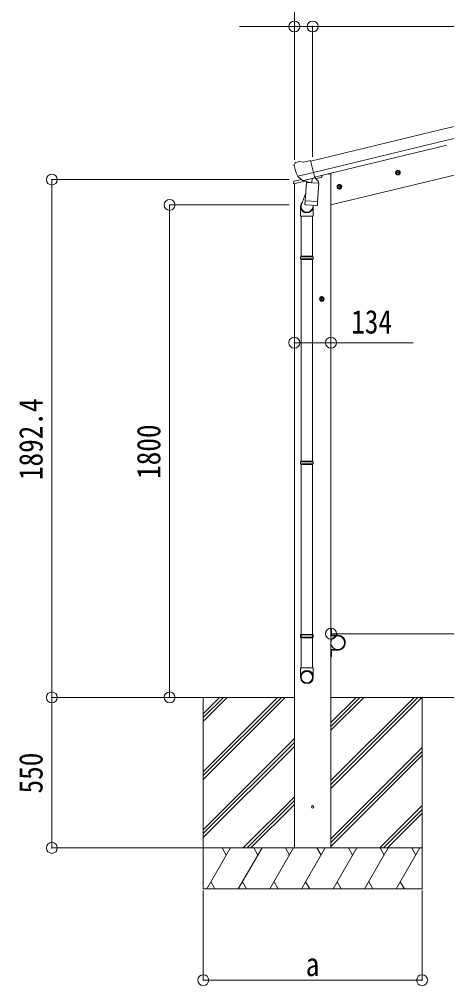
# Model space of a CAD drawing. Units: millimetres at full size, sheet at 1:40. Extents: x -11181 to 11305, y -7804 to 7716.
# Drawn here: x -3870 to -2307, y 2051 to 5582 of the extents above; entities that cross this region are included whole.
import ezdxf
from ezdxf.enums import TextEntityAlignment as Align

# ---------------------------------------------------------------- set-up
doc = ezdxf.new("R2010")
doc.units = ezdxf.units.MM
doc.header["$LTSCALE"] = 40
doc.header["$PDMODE"] = 32
doc.header["$PDSIZE"] = 40
for name, color, linetype, lineweight in [('0-0_0', 7, 'Continuous', 9), ('0-1_本体', 4, 'Continuous', 9), ('0-2_部品', 7, 'Continuous', 9), ('0-3_ELV2', 3, 'Continuous', 9), ('0-A_寸法', 6, 'Continuous', 9), ('1-A', 6, 'Continuous', 9)]:
    doc.layers.add(name, color=color, linetype=linetype, lineweight=lineweight)
doc.styles.add('ＭＳ ゴシック', font='')
doc.styles.get('ＭＳ ゴシック').set_extended_font_data('MS Gothic')

msp = doc.modelspace()

# ---------------------------------------------------------------- linework, layer by layer
at = {"layer": '0-0_0'}
for p, q in [((-2864.23, 3104.14), (-3214.52, 3104.14)), ((-3197.23, 3104.14), (-3197.23, 2404.14)), ((-3197.23, 2832.64), (-2925.73, 3104.14)), ((-3197.23, 2818.49), (-2911.59, 3104.14)), ((-3197.23, 2804.35), (-2897.45, 3104.14)), ((-3197.23, 3044.77), (-3137.86, 3104.14)), ((-3197.23, 3030.63), (-3123.72, 3104.14)), ((-3197.23, 3016.48), (-3109.58, 3104.14)), ((-2730.23, 3104.14), (-720.88, 3104.14)), ((-2730.23, 2771.87), (-2397.97, 3104.14)), ((-2730.23, 2800.16), (-2426.25, 3104.14)), ((-2730.23, 2786.02), (-2412.11, 3104.14)), ((-2730.23, 2984.01), (-2610.1, 3104.14)), ((-2730.23, 2998.15), (-2624.24, 3104.14)), ((-2730.23, 3012.29), (-2638.39, 3104.14)), ((-2397.23, 3104.14), (-2397.23, 2404.14)), ((-3197.23, 2620.5), (-2864.23, 2953.5)), ((-3197.23, 2606.36), (-2864.23, 2939.36)), ((-3197.23, 2592.22), (-2864.23, 2925.22)), ((-2730.23, 2588.03), (-2397.23, 2921.03)), ((-2730.23, 2573.89), (-2397.23, 2906.88)), ((-2730.23, 2559.74), (-2397.23, 2892.74)), ((-3051.47, 2554.14), (-2864.23, 2741.37)), ((-3037.33, 2554.14), (-2864.23, 2727.23)), ((-3023.18, 2554.14), (-2864.23, 2713.09)), ((-2551.99, 2554.14), (-2397.23, 2708.89)), ((-2537.85, 2554.14), (-2397.23, 2694.75)), ((-2523.71, 2554.14), (-2397.23, 2680.61)), ((-2397.23, 2554.14), (-3197.23, 2554.14)), ((-3184.53, 2404.14), (-3097.93, 2554.14)), ((-3112.93, 2528.15), (-3127.93, 2554.14)), ((-3069.06, 2404.14), (-2982.46, 2554.14)), ((-2997.46, 2528.15), (-3012.46, 2554.14)), ((-2953.59, 2404.14), (-2866.99, 2554.14)), ((-2881.99, 2528.15), (-2896.99, 2554.14)), ((-2838.12, 2404.14), (-2751.52, 2554.14)), ((-2766.52, 2528.15), (-2781.52, 2554.14)), ((-2722.65, 2404.14), (-2636.05, 2554.14)), ((-2651.05, 2528.16), (-2666.05, 2554.14)), ((-2607.18, 2404.14), (-2520.58, 2554.14)), ((-2550.58, 2554.14), (-2535.58, 2528.16)), ((-2491.71, 2404.14), (-2405.11, 2554.14)), ((-2435.11, 2554.14), (-2420.11, 2528.16)), ((-3197.23, 2404.14), (-2397.23, 2404.14)), ((-3169.53, 2430.12), (-3154.53, 2404.14)), ((-3054.06, 2430.12), (-3039.06, 2404.14)), ((-2938.59, 2430.12), (-2923.59, 2404.14)), ((-2823.12, 2430.12), (-2808.12, 2404.14)), ((-2707.65, 2430.12), (-2692.65, 2404.14)), ((-2592.18, 2430.12), (-2577.18, 2404.14)), ((-2476.71, 2430.12), (-2461.71, 2404.14))]:
    msp.add_line(p, q, dxfattribs=at)
at = {"layer": '0-1_本体'}
for p, q in [((-2804.19, 5063.73), (-2321.26, 5181.04)), ((-2794.17, 5021.97), (-2311.13, 5139.3)), ((-2790.19, 5005.4), (-2307.1, 5122.73)), ((-2730.23, 5017.14), (-2741.86, 5017.14)), ((-2730.23, 4904.02), (-2141.45, 5045.37)), ((-2730.23, 5017.14), (-2730.23, 2554.14)), ((-2864.23, 4981.03), (-2864.23, 2554.14))]:
    msp.add_line(p, q, dxfattribs=at)
for radius in [6954.55, 6911.6]:
    msp.add_arc((-679.73, -1577.01), radius, 95.15276, 103.65276, dxfattribs=at)
at = {"layer": '0-2_部品'}
for p, q in [((-2861.44, 5057.32), (-2865.3, 5051.03)), ((-2858.35, 5059.57), (-2845.17, 5062.74)), ((-2830.61, 5060.06), (-2843.87, 5062.76)), ((-2830.61, 5060.06), (-2804.68, 5066.29)), ((-2865.66, 5048.75), (-2865.39, 5047.6)), ((-2851.61, 5008.44), (-2794.1, 5022.25)), ((-2495.2, 5019.58), (-2475.76, 5024.24)), ((-2490.65, 5027.35), (-2492.78, 5020.16)), ((-2483.35, 5029.11), (-2490.65, 5027.35)), ((-2483.14, 5012.19), (-2487.81, 5031.63)), ((-2478.18, 5023.66), (-2483.35, 5029.11)), ((-2480.31, 5016.47), (-2478.18, 5023.66)), ((-2866.79, 4980.41), (-2824.09, 4990.67)), ((-2866.79, 4987.31), (-2866.79, 4980.41)), ((-2838.28, 4996.51), (-2864.49, 4990.22)), ((-2834.76, 4993.53), (-2851.13, 5008.02)), ((-2832.05, 4992.96), (-2824.53, 4994.77)), ((-2831.21, 4993.07), (-2829.68, 4993.44)), ((-2829.68, 4993.44), (-2792.98, 5002.25)), ((-2827.84, 4993.21), (-2827.9, 4992.47)), ((-2827.14, 4991.43), (-2801.32, 4984.99)), ((-2820.22, 4986.08), (-2824.9, 4919.24)), ((-2774.53, 4982.89), (-2820.22, 4986.08)), ((-2818.45, 4989.26), (-2818.68, 4985.97)), ((-2798.93, 5000.43), (-2799.95, 4985.82)), ((-2792.98, 5002.25), (-2791.45, 5002.62)), ((-2789.89, 5004.72), (-2788.95, 5004.65)), ((-2788.95, 5004.65), (-2775.64, 4989.34)), ((-2784.96, 5000.06), (-2766.07, 5004.6)), ((-2779.21, 4916.05), (-2774.53, 4982.89)), ((-2775.64, 4989.34), (-2776.08, 4982.99)), ((-2762.24, 5012.77), (-2762.24, 5009.46)), ((-2697.07, 4960.83), (-2701.74, 4980.28)), ((-2823.16, 4944.01), (-2837.86, 4905.46)), ((-2709.12, 4968.22), (-2689.68, 4972.89)), ((-2704.57, 4976), (-2706.7, 4968.8)), ((-2697.27, 4977.75), (-2704.57, 4976)), ((-2692.1, 4972.3), (-2697.27, 4977.75)), ((-2694.23, 4965.11), (-2692.1, 4972.3)), ((-2825.75, 4906.78), (-2824.88, 4919.24)), ((-2779.21, 4916.05), (-2824.9, 4919.24)), ((-2779.22, 4916.05), (-2780.11, 4903.35)), ((-2841.23, 4863.38), (-2841.23, 4897.73)), ((-2825.36, 4905.42), (-2825.36, 4905.42)), ((-2823.91, 4904.64), (-2782.21, 4901.72)), ((-2793.83, 4902.54), (-2798.37, 4891.22)), ((-2795.23, 4898.03), (-2795.23, 4863.38)), ((-2795.23, 4863.38), (-2841.23, 4863.38)), ((-2839.23, 4863.38), (-2839.23, 4716.68)), ((-2797.23, 4863.38), (-2797.23, 4716.68)), ((-2841.23, 4714.68), (-2840.23, 4716.68)), ((-2795.23, 4714.68), (-2841.23, 4714.68)), ((-2795.23, 4706.68), (-2841.23, 4706.68)), ((-2796.23, 4716.68), (-2840.23, 4716.68)), ((-2796.23, 4704.68), (-2840.23, 4704.68)), ((-2839.23, 4704.68), (-2839.23, 3967.49)), ((-2797.23, 4704.68), (-2797.23, 3967.49)), ((-2795.23, 4714.68), (-2796.23, 4716.68)), ((-2795.23, 4706.68), (-2796.23, 4704.68)), ((-2795.23, 4714.68), (-2795.23, 4706.68)), ((-2753.73, 4560.64), (-2773.73, 4560.64)), ((-2763.73, 4568.14), (-2770.23, 4564.39)), ((-2770.23, 4564.39), (-2770.23, 4556.88)), ((-2770.23, 4556.88), (-2763.73, 4553.13)), ((-2763.73, 4550.64), (-2763.73, 4570.64)), ((-2757.23, 4564.39), (-2763.73, 4568.14)), ((-2841.23, 3965.49), (-2840.23, 3967.49)), ((-2795.23, 3965.49), (-2841.23, 3965.49)), ((-2795.23, 3957.49), (-2841.23, 3957.49)), ((-2796.23, 3967.49), (-2840.23, 3967.49)), ((-2796.23, 3955.49), (-2840.23, 3955.49)), ((-2839.23, 3955.49), (-2839.23, 3212.3)), ((-2797.23, 3955.49), (-2797.23, 3212.3)), ((-2795.23, 3965.49), (-2796.23, 3967.49)), ((-2795.23, 3957.49), (-2796.23, 3955.49)), ((-2795.23, 3965.49), (-2795.23, 3957.49)), ((-2841.23, 3332.3), (-2840.23, 3334.3)), ((-2795.23, 3332.3), (-2841.23, 3332.3)), ((-2795.23, 3324.3), (-2841.23, 3324.3)), ((-2796.23, 3334.3), (-2840.23, 3334.3)), ((-2796.23, 3322.3), (-2840.23, 3322.3)), ((-2839.23, 3322.3), (-2839.23, 3212.3)), ((-2797.23, 3322.3), (-2797.23, 3212.3)), ((-2795.23, 3332.3), (-2796.23, 3334.3)), ((-2795.23, 3324.3), (-2796.23, 3322.3)), ((-2795.23, 3332.3), (-2795.23, 3324.3)), ((-2841.23, 3178.16), (-2841.23, 3212.3)), ((-2795.23, 3212.3), (-2841.23, 3212.3)), ((-2795.23, 3178.16), (-2795.23, 3212.3))]:
    msp.add_line(p, q, dxfattribs=at)
for points in [[(-2799.25, 5000.84), (-2789.52, 5003.17), (-2804.68, 5066.29)], [(-2492.78, 5020.16), (-2487.61, 5014.71), (-2480.31, 5016.47)], [(-2851.88, 5009.02), (-2851.29, 5008.17), (-2851.13, 5008.02)], [(-2799.25, 5000.84), (-2799.48, 5000.69), (-2824.25, 4994.74), (-2824.53, 4994.77)], [(-2706.7, 4968.8), (-2701.53, 4963.36), (-2694.23, 4965.11)], [(-2841.23, 4714.68), (-2841.23, 4706.68), (-2840.23, 4704.68)], [(-2763.73, 4553.13), (-2757.23, 4556.88), (-2757.23, 4564.39)], [(-2841.23, 3965.49), (-2841.23, 3957.49), (-2840.23, 3955.49)], [(-2841.23, 3332.3), (-2841.23, 3324.3), (-2840.23, 3322.3)]]:
    msp.add_lwpolyline(points, dxfattribs=at)
for centre, radius in [((-2485.48, 5021.91), 8.5), ((-2485.48, 5021.91), 7.7), ((-2485.48, 5021.91), 6.5), ((-2699.4, 4970.55), 8.5), ((-2699.4, 4970.55), 7.7), ((-2699.4, 4970.55), 6.5), ((-2763.73, 4560.64), 8.5), ((-2763.73, 4560.64), 7.7), ((-2763.73, 4560.64), 6.5)]:
    msp.add_circle(centre, radius, dxfattribs=at)
at = {"layer": '0-2_部品', "color": 4}
msp.add_circle((-2797.23, 2704.14), 4.5, dxfattribs=at)
at = {"layer": '0-2_部品'}
for centre, radius, start, end in [((-2857.18, 5054.71), 5, 103.5, 148.5), ((-2844.46, 5059.82), 3, 78.5, 103.5), ((-2668.58, 5094.85), 202.4, 193.5, 205.09125), ((-2863.79, 4987.31), 3, 103.5, 180), ((-2831.33, 4993.56), 0.5, 248.23754, 283.5), ((-2828.34, 4993.24), 0.5, 356, 103.5), ((-2826.9, 4992.4), 1, 176, 256), ((-2800.97, 4985.96), 1.03, 250.03897, 351.96569), ((-2798.33, 5000.34), 0.604, 100.59842, 172.20595), ((-2791.56, 5003.1), 0.5, 283.5, 318.76246), ((-2767.24, 5009.46), 5, 283.5, 0), ((-2811.23, 4897.73), 30, 177.45142, 180), ((-2823.81, 4906.61), 1.95, 175.04017, 217.47766), ((-2823.77, 4906.64), 2, 217.40962, 266), ((-2782.07, 4903.72), 2, 266, 349.46843)]:
    msp.add_arc(centre, radius, start, end, dxfattribs=at)
for centre, major_axis, ratio, start_param, end_param in [((-2862.74, 5049.46), (-1.57, -2.57), 0.99628, 4.712389, 5.4996506), ((-2832.77, 4995.79), (-0.73, -2.92), 0.997631, 5.8041905, 6.6006116), ((-2832.71, 4996.01), (2.63, 3.16), 0.650902, 4.0958226, 4.1686332), ((-2832.74, 4995.89), (-0.73, -2.92), 0.997631, 0.3902369, 0.4789948), ((-2818.23, 4898.03), (23, 0), 0.996195, 2.3585569, 6.3253237), ((-2818.23, 4898.03), (21, 0), 0.996195, 2.7786684, 5.9512394), ((-2818.23, 3179.91), (-23, 0), 0.996195, 3.1415927, 6.2831853), ((-2818.23, 3178.16), (-23, 0), 0.996195, 3.1415927, 6.2831853), ((-2818.23, 3178.16), (0, -23.43), 0.981806, 4.712389, 7.8539816)]:
    msp.add_ellipse(centre, major_axis=major_axis, ratio=ratio, start_param=start_param, end_param=end_param, dxfattribs=at)
msp.add_ellipse((-2818.23, 3178.16), major_axis=(21, 0), ratio=0.996195, dxfattribs=at)
at = {"layer": '0-3_ELV2'}
for p, q in [((-2730.23, 3354.14), (-2728.23, 3354.14)), ((-2730.23, 3354.14), (-2730.23, 3331.44)), ((-2728.23, 3331.44), (-2728.23, 3354.14)), ((-2705.23, 3331.44), (-2728.23, 3331.44)), ((-2728.23, 3329.44), (-2705.23, 3329.44)), ((-2730.23, 3254.14), (-2730.23, 3276.84)), ((-2730.23, 3254.14), (-2728.23, 3254.14)), ((-2728.23, 3278.84), (-2705.23, 3278.84)), ((-2728.23, 3276.84), (-2728.23, 3254.14)), ((-2705.23, 3276.84), (-2728.23, 3276.84))]:
    msp.add_line(p, q, dxfattribs=at)
msp.add_circle((-2705.23, 3304.14), 25, dxfattribs=at)
for centre, radius, start, end in [((-2728.23, 3331.44), 2, 180, 270), ((-2705.23, 3304.14), 27.3, 270, 90), ((-2705.23, 3304.14), 25.3, 270, 90), ((-2728.23, 3276.84), 2, 90, 180)]:
    msp.add_arc(centre, radius, start, end, dxfattribs=at)
at = {"layer": '0-A_寸法'}
for p, q in [((-2864.23, 5830.59), (-2864.23, 5555.97)), ((-2864.23, 5555.97), (-3064.23, 5555.97)), ((-2864.23, 5555.97), (-2864.23, 5068.41)), ((-2864.23, 5555.97), (-2797.23, 5555.97)), ((-2797.23, 5555.97), (-2797.23, 5079.54)), ((-2797.23, 5555.97), (-765.23, 5555.97)), ((-3751.07, 4996.54), (-2882.76, 4996.54)), ((-3751.07, 4996.54), (-3751.07, 3104.14)), ((-3320.41, 4904.12), (-2882.76, 4904.12)), ((-3320.41, 3104.14), (-3320.41, 4904.12)), ((-2864.23, 4400.19), (-2730.23, 4400.19)), ((-2730.23, 4400.19), (-2430.23, 4400.19)), ((-3751.07, 3104.14), (-3197.23, 3104.14)), ((-3751.07, 2554.14), (-3751.07, 3104.14)), ((-3320.41, 3104.14), (-2882.76, 3104.14)), ((-3751.07, 2554.14), (-3197.23, 2554.14)), ((-3197.23, 2070.82), (-3197.23, 2398.27)), ((-2397.23, 2070.82), (-2397.23, 2398.27)), ((-2397.23, 2070.82), (-3197.23, 2070.82))]:
    msp.add_line(p, q, dxfattribs=at)
for p in [(-2864.23, 5555.97), (-2797.23, 5555.97), (-3751.07, 4996.54), (-3320.41, 4904.12), (-2864.23, 4400.19), (-2730.23, 4400.19), (-3751.07, 3104.14), (-3320.41, 3104.14), (-3751.07, 2554.14), (-3197.23, 2070.82), (-2397.23, 2070.82)]:
    msp.add_point(p, dxfattribs=at)
at = {"layer": '1-A'}
for q in [(-2730.23, 3570.05), (-658.23, 3337.09)]:
    msp.add_line((-2730.23, 3337.09), q, dxfattribs=at)
msp.add_point((-2730.23, 3337.09), dxfattribs=at)

# ---------------------------------------------------------------- texts
at = {"layer": '0-A_寸法', "color": 7, "style": 'ＭＳ ゴシック', "width": 0.85}
for s, p in [('134', (-2656.23, 4408.19)), ('a', (-2822.57, 2060.15))]:
    msp.add_text(s, height=86.02, dxfattribs=at).set_placement(p, align=Align.BOTTOM_LEFT)
for s, p in [('1892.4', (-3759.07, 3898.34)), ('1800', (-3328.41, 3902.79)), ('550', (-3759.07, 2753.14))]:
    msp.add_text(s, height=86.02, rotation=90, dxfattribs=at).set_placement(p, align=Align.BOTTOM_LEFT)

doc.saveas('drawing.dxf')
